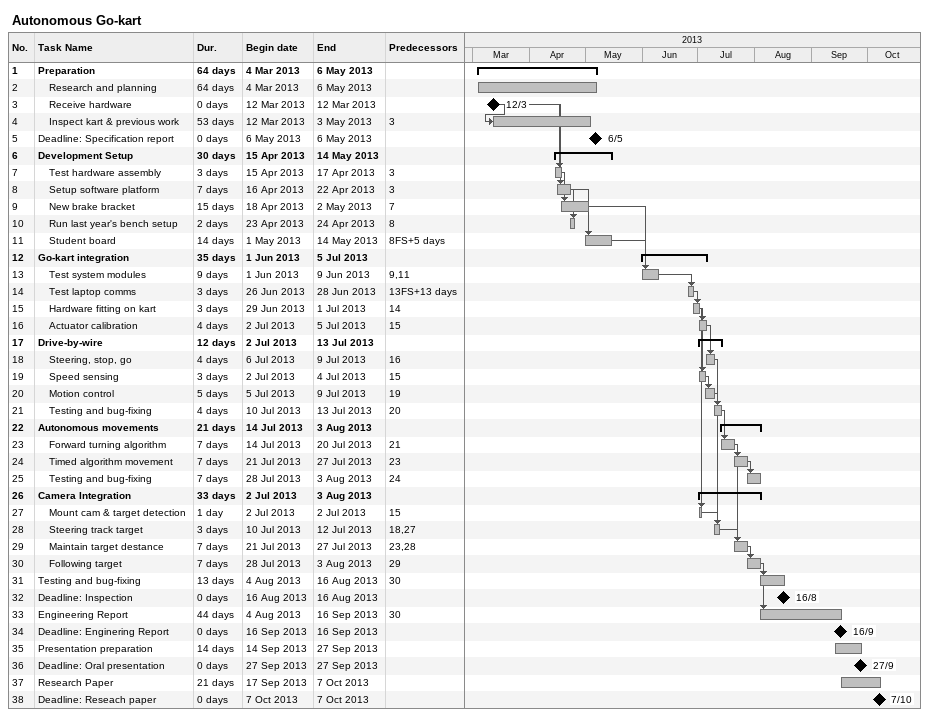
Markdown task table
Autonomous Go-kart

| ID | Level | Task | Duration | Start | Finish | Predecessors |
|---|---|---|---|---|---|---|
| 1 | 1 | **Preparation** | 64d | 2013-03-04 | 2013-05-06 |  |
| 2 | 2 | Research and planning | 64d | 2013-03-04 | 2013-05-06 |  |
| 3 | 2 | Receive hardware | 0d | 2013-03-12 | 2013-03-12 |  |
| 4 | 2 | Inspect kart & previous work | 53d | 2013-03-12 | 2013-05-03 | 3 |
| 5 | 1 | Deadline: Specification report | 0d | 2013-05-06 | 2013-05-06 |  |
| 6 | 1 | **Development Setup** | 30d | 2013-04-15 | 2013-05-14 |  |
| 7 | 2 | Test hardware assembly | 3d | 2013-04-15 | 2013-04-17 | 3 |
| 8 | 2 | Setup software platform | 7d | 2013-04-16 | 2013-04-22 | 3 |
| 9 | 2 | New brake bracket | 15d | 2013-04-18 | 2013-05-02 | 7 |
| 10 | 2 | Run last year's bench setup | 2d | 2013-04-23 | 2013-04-24 | 8 |
| 11 | 2 | Student board | 14d | 2013-05-01 | 2013-05-14 | 8FS+5d |
| 12 | 1 | **Go-kart integration** | 35d | 2013-06-01 | 2013-07-05 |  |
| 13 | 2 | Test system modules | 9d | 2013-06-01 | 2013-06-09 | 9, 11 |
| 14 | 2 | Test laptop comms | 3d | 2013-06-26 | 2013-06-28 | 13FS+13d |
| 15 | 2 | Hardware fitting on kart | 3d | 2013-06-29 | 2013-07-01 | 14 |
| 16 | 2 | Actuator calibration | 4d | 2013-07-02 | 2013-07-05 | 15 |
| 17 | 1 | **Drive-by-wire** | 12d | 2013-07-02 | 2013-07-13 |  |
| 18 | 2 | Steering, stop, go | 4d | 2013-07-06 | 2013-07-09 | 16 |
| 19 | 2 | Speed sensing | 3d | 2013-07-02 | 2013-07-04 | 15 |
| 20 | 2 | Motion control | 5d | 2013-07-05 | 2013-07-09 | 19 |
| 21 | 2 | Testing and bug-fixing | 4d | 2013-07-10 | 2013-07-13 | 20 |
| 22 | 1 | **Autonomous movements** | 21d | 2013-07-14 | 2013-08-03 |  |
| 23 | 2 | Forward turning algorithm | 7d | 2013-07-14 | 2013-07-20 | 21 |
| 24 | 2 | Timed algorithm movement | 7d | 2013-07-21 | 2013-07-27 | 23 |
| 25 | 2 | Testing and bug-fixing | 7d | 2013-07-28 | 2013-08-03 | 24 |
| 26 | 1 | **Camera Integration** | 33d | 2013-07-02 | 2013-08-03 |  |
| 27 | 2 | Mount cam & target detection | 1d | 2013-07-02 | 2013-07-02 | 15 |
| 28 | 2 | Steering track target | 3d | 2013-07-10 | 2013-07-12 | 18, 27 |
| 29 | 2 | Maintain target destance | 7d | 2013-07-21 | 2013-07-27 | 23, 28 |
| 30 | 2 | Following target | 7d | 2013-07-28 | 2013-08-03 | 29 |
| 31 | 1 | Testing and bug-fixing | 13d | 2013-08-04 | 2013-08-16 | 30 |
| 32 | 1 | Deadline: Inspection | 0d | 2013-08-16 | 2013-08-16 |  |
| 33 | 1 | Engineering Report | 44d | 2013-08-04 | 2013-09-16 | 30 |
| 34 | 1 | Deadline: Enginering Report | 0d | 2013-09-16 | 2013-09-16 |  |
| 35 | 1 | Presentation preparation | 14d | 2013-09-14 | 2013-09-27 |  |
| 36 | 1 | Deadline: Oral presentation | 0d | 2013-09-27 | 2013-09-27 |  |
| 37 | 1 | Research Paper | 21d | 2013-09-17 | 2013-10-07 |  |
| 38 | 1 | Deadline: Reseach paper | 0d | 2013-10-07 | 2013-10-07 |  |
